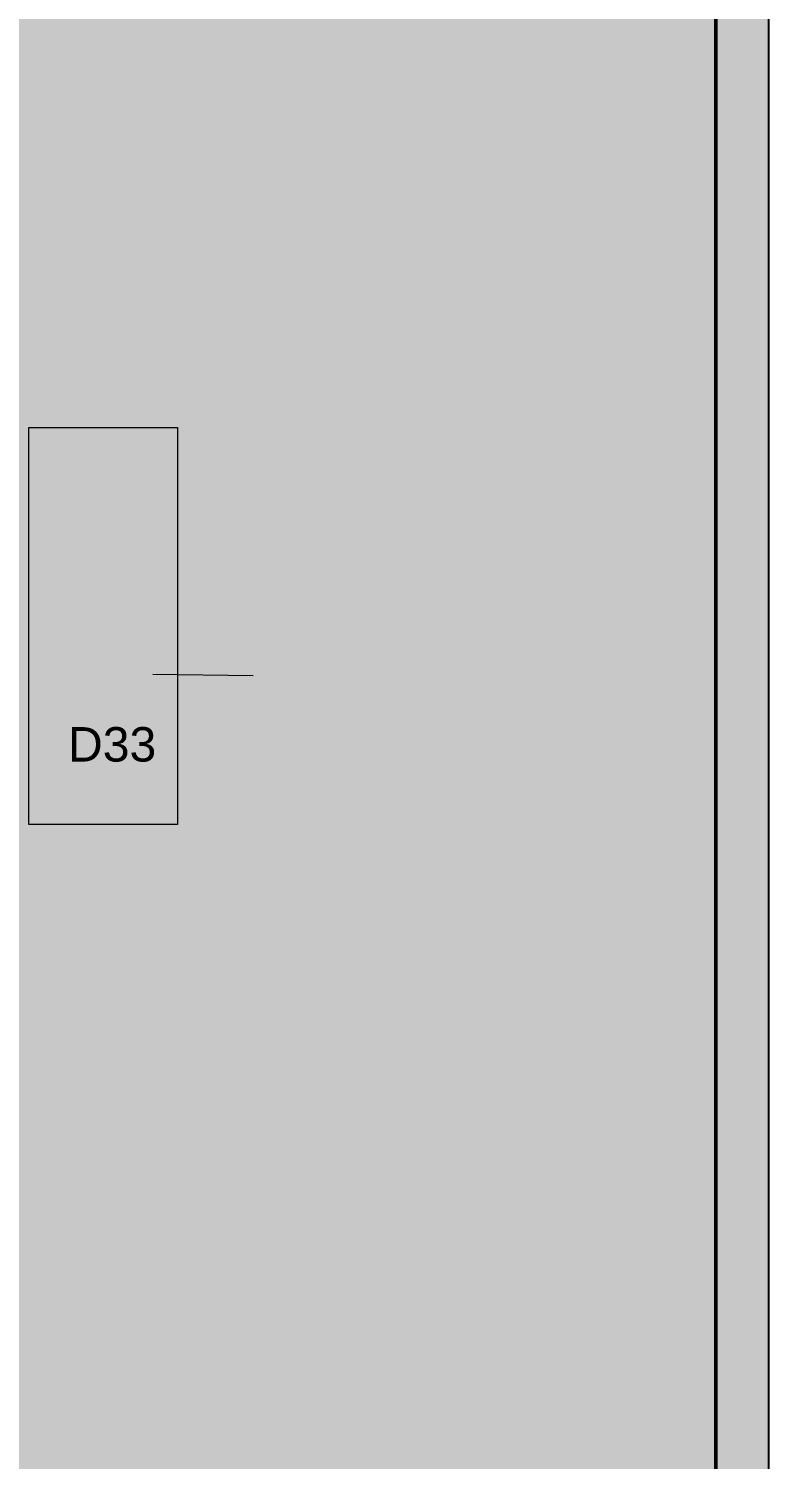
# Model space of a CAD drawing. Header units: millimetres. Extents: x 0 to 590, y 2 to 420.
# Drawn here: x 516.2 to 590.4, y 191.2 to 334.6 of the extents above; entities that cross this region are included whole.
import ezdxf
from ezdxf.xclip import XClip

# ---------------------------------------------------------------- set-up
doc = ezdxf.new("R2010")
doc.units = ezdxf.units.MM
doc.header["$MEASUREMENT"] = 0
doc.layers.get('0').update_dxf_attribs({"linetype": 'CONTINUOUS'})
doc.styles.add('Arial$001', font='arial.ttf', dxfattribs={"height": 3.452631})

# ---------------------------------------------------------------- blocks, each defined once
blk = doc.blocks.new('MF28FC3F0')
at = {"true_color": 0xffffff}
for points in [[(0, 420.2), (0, 2.21), (590.35, 2.21), (590.35, 420.2)], [(0, 420.2), (0, 2.44), (590.35, 2.44), (590.35, 420.2)]]:
    blk.add_hatch(color=0, dxfattribs=at).paths.add_polyline_path(points)
blk = doc.blocks.new('MF28FC4B0')
at = {"color": 0, "linetype": 'Continuous', "lineweight": 50, "true_color": 0x000007}
blk.add_lwpolyline([(4.84, 400.38), (4.84, 7.48), (585.09, 7.48), (585.09, 400.38)], dxfattribs=at)

msp = doc.modelspace()

# ---------------------------------------------------------------- hatches: boundary and pattern name
at = {"true_color": 0xffffff}
msp.add_hatch(color=0, dxfattribs=at).paths.add_polyline_path([(516.19, 294.62), (516.19, 254.82), (531.11, 254.82), (531.11, 294.62)])
at = {"true_color": 0x000007}
h = msp.add_hatch(color=0, dxfattribs=at)
edge = h.paths.add_edge_path()
edge.add_spline(control_points=[(524.1, 285.53), (523.98, 285.4), (523.85, 285.3), (523.7, 285.23), (523.7, 285.23), (523.57, 285.17), (523.42, 285.15), (523.26, 285.15), (523.26, 285.15), (522.96, 285.15), (522.73, 285.25), (522.55, 285.45), (522.55, 285.45), (522.42, 285.61), (522.35, 285.79), (522.35, 285.99), (522.35, 285.99), (522.35, 286.17), (522.4, 286.34), (522.52, 286.47), (522.52, 286.47), (522.63, 286.62), (522.81, 286.75), (523.03, 286.85), (523.03, 286.85), (522.91, 287.01), (522.81, 287.13), (522.78, 287.22), (522.78, 287.22), (522.73, 287.31), (522.71, 287.41), (522.71, 287.49), (522.71, 287.49), (522.71, 287.67), (522.78, 287.82), (522.91, 287.95), (522.91, 287.95), (523.04, 288.06), (523.22, 288.13), (523.42, 288.13), (523.42, 288.13), (523.62, 288.13), (523.78, 288.08), (523.92, 287.95), (523.92, 287.95), (524.03, 287.83), (524.1, 287.69), (524.1, 287.52), (524.1, 287.52), (524.1, 287.24), (523.92, 287.01), (523.55, 286.81)], knot_values=[0, 0, 0, 0, 0.019231, 0.019231, 0.019231, 0.019231, 0.038462, 0.038462, 0.038462, 0.038462, 0.057692, 0.057692, 0.057692, 0.057692, 0.076923, 0.076923, 0.076923, 0.076923, 0.096154, 0.096154, 0.096154, 0.096154, 0.115385, 0.115385, 0.115385, 0.115385, 0.134615, 0.134615, 0.134615, 0.134615, 0.153846, 0.153846, 0.153846, 0.153846, 0.173077, 0.173077, 0.173077, 0.173077, 0.192308, 0.192308, 0.192308, 0.192308, 0.211538, 0.211538, 0.211538, 0.211538, 0.230769, 0.230769, 0.230769, 0.230769, 1, 1, 1, 1], degree=3, periodic=0)
edge.add_line((523.55, 286.81), (524.06, 286.15))
edge.add_spline(control_points=[(524.06, 286.15), (524.13, 286.27), (524.18, 286.4), (524.21, 286.55)], knot_values=[0, 0, 0, 0, 1, 1, 1, 1], degree=3, periodic=0)
edge.add_line((524.21, 286.55), (524.57, 286.47))
edge.add_spline(control_points=[(524.57, 286.47), (524.51, 286.22), (524.43, 286.01), (524.33, 285.86), (524.33, 285.86), (524.46, 285.68), (524.61, 285.53), (524.77, 285.41)], knot_values=[0, 0, 0, 0, 0.125, 0.125, 0.125, 0.125, 1, 1, 1, 1], degree=3, periodic=0)
edge.add_line((524.77, 285.41), (524.54, 285.12))
edge.add_spline(control_points=[(524.54, 285.12), (524.39, 285.22), (524.25, 285.35), (524.1, 285.53)], knot_values=[0, 0, 0, 0, 1, 1, 1, 1], degree=3, periodic=0)
h.paths.add_polyline_path([(523.37, 287.04), (523.37, 287.04), (523.39, 287.05), (523.41, 287.06), (523.43, 287.07), (523.44, 287.08), (523.46, 287.09), (523.47, 287.1), (523.49, 287.11), (523.5, 287.13), (523.52, 287.14), (523.53, 287.15), (523.55, 287.15), (523.56, 287.16), (523.57, 287.17), (523.58, 287.18), (523.59, 287.19), (523.6, 287.2), (523.61, 287.21), (523.62, 287.22), (523.63, 287.23), (523.64, 287.24), (523.65, 287.25), (523.66, 287.26), (523.66, 287.27), (523.67, 287.27), (523.67, 287.27), (523.68, 287.28), (523.68, 287.29), (523.69, 287.3), (523.69, 287.31), (523.7, 287.32), (523.7, 287.33), (523.7, 287.34), (523.71, 287.34), (523.71, 287.35), (523.72, 287.36), (523.72, 287.37), (523.72, 287.38), (523.72, 287.39), (523.73, 287.4), (523.73, 287.41), (523.73, 287.42), (523.73, 287.43), (523.73, 287.44), (523.73, 287.45), (523.73, 287.46), (523.73, 287.47), (523.73, 287.48), (523.74, 287.49), (523.74, 287.5), (523.74, 287.52), (523.73, 287.53), (523.73, 287.54), (523.73, 287.55), (523.73, 287.56), (523.73, 287.58), (523.73, 287.59), (523.72, 287.6), (523.72, 287.61), (523.72, 287.62), (523.71, 287.63), (523.71, 287.64), (523.71, 287.65), (523.7, 287.66), (523.7, 287.67), (523.69, 287.68), (523.69, 287.69), (523.68, 287.7), (523.67, 287.71), (523.67, 287.72), (523.66, 287.73), (523.65, 287.73), (523.64, 287.74), (523.64, 287.75), (523.64, 287.75), (523.63, 287.76), (523.62, 287.77), (523.62, 287.77), (523.61, 287.78), (523.6, 287.79), (523.59, 287.79), (523.59, 287.8), (523.58, 287.81), (523.57, 287.81), (523.56, 287.82), (523.55, 287.82), (523.54, 287.83), (523.53, 287.83), (523.52, 287.83), (523.51, 287.84), (523.5, 287.84), (523.49, 287.84), (523.48, 287.84), (523.47, 287.85), (523.45, 287.85), (523.44, 287.85), (523.43, 287.85), (523.42, 287.85), (523.41, 287.85), (523.41, 287.85), (523.39, 287.85), (523.38, 287.85), (523.37, 287.85), (523.36, 287.85), (523.35, 287.85), (523.34, 287.84), (523.33, 287.84), (523.32, 287.84), (523.31, 287.84), (523.3, 287.83), (523.29, 287.83), (523.28, 287.83), (523.27, 287.82), (523.26, 287.82), (523.25, 287.81), (523.24, 287.81), (523.23, 287.8), (523.23, 287.79), (523.22, 287.79), (523.21, 287.78), (523.2, 287.77), (523.19, 287.77), (523.18, 287.76), (523.18, 287.75), (523.17, 287.74), (523.16, 287.73), (523.15, 287.73), (523.15, 287.72), (523.14, 287.71), (523.13, 287.7), (523.13, 287.69), (523.12, 287.68), (523.12, 287.68), (523.11, 287.67), (523.11, 287.66), (523.1, 287.65), (523.1, 287.64), (523.09, 287.63), (523.09, 287.62), (523.09, 287.61), (523.08, 287.6), (523.08, 287.59), (523.08, 287.58), (523.08, 287.57), (523.08, 287.56), (523.08, 287.54), (523.08, 287.53), (523.08, 287.52), (523.08, 287.51), (523.08, 287.51), (523.08, 287.5), (523.08, 287.5), (523.08, 287.49), (523.08, 287.49), (523.08, 287.48), (523.08, 287.48), (523.08, 287.47), (523.08, 287.47), (523.09, 287.46), (523.09, 287.45), (523.09, 287.45), (523.09, 287.44), (523.09, 287.44), (523.09, 287.43), (523.1, 287.43), (523.1, 287.42), (523.1, 287.42), (523.1, 287.41), (523.1, 287.41), (523.11, 287.4), (523.11, 287.4), (523.11, 287.39), (523.11, 287.38), (523.11, 287.38), (523.12, 287.37), (523.12, 287.36), (523.12, 287.36), (523.12, 287.35), (523.13, 287.34), (523.13, 287.34), (523.13, 287.33), (523.14, 287.32), (523.14, 287.31), (523.15, 287.31), (523.15, 287.3), (523.16, 287.29), (523.16, 287.29), (523.16, 287.28), (523.17, 287.27), (523.17, 287.26), (523.18, 287.26), (523.18, 287.25), (523.19, 287.24), (523.2, 287.24), (523.2, 287.23), (523.21, 287.22)])
h.paths.add_polyline_path([(523.37, 287.04), (523.21, 287.22)])
edge = h.paths.add_edge_path()
edge.add_line((523.87, 285.81), (523.22, 286.62))
edge.add_spline(control_points=[(523.22, 286.62), (523.03, 286.5), (522.9, 286.4), (522.83, 286.3), (522.83, 286.3), (522.76, 286.2), (522.73, 286.1), (522.73, 286.01), (522.73, 286.01), (522.73, 285.89), (522.78, 285.78), (522.86, 285.64), (522.86, 285.64), (522.96, 285.51), (523.09, 285.46), (523.26, 285.46), (523.26, 285.46), (523.37, 285.46), (523.49, 285.5), (523.6, 285.56), (523.6, 285.56), (523.7, 285.63), (523.8, 285.71), (523.87, 285.81)], knot_values=[0, 0, 0, 0, 0.041667, 0.041667, 0.041667, 0.041667, 0.083333, 0.083333, 0.083333, 0.083333, 0.125, 0.125, 0.125, 0.125, 0.166667, 0.166667, 0.166667, 0.166667, 0.208333, 0.208333, 0.208333, 0.208333, 1, 1, 1, 1], degree=3, periodic=0)
msp.add_hatch(color=0, dxfattribs=at).paths.add_polyline_path([(533.63, 273.69), (535.9, 273.69), (535.9, 270.79), (535.52, 270.79), (535.52, 273.34), (534.01, 273.34), (534.01, 270.79), (533.63, 270.79)])

# ---------------------------------------------------------------- linework, layer by layer
at = {"color": 0, "linetype": 'Continuous', "lineweight": 20, "true_color": 0x000007}
msp.add_lwpolyline([(516.19, 294.62), (531.11, 294.62), (531.11, 254.82), (516.19, 254.82)], close=True, dxfattribs=at)
msp.add_lwpolyline([(528.63, 269.89), (538.69, 269.77), (538.69, 269.77)], dxfattribs=at)

# ---------------------------------------------------------------- block references
at = {"color": 0, "true_color": 0xffffff}
ref = msp.add_blockref('MF28FC3F0', (0, 0), dxfattribs=at)
XClip(ref).set_block_clipping_path([(0, 2.1075862069), (590.3875862069, 420.2)])
ref = msp.add_blockref('MF28FC4B0', (0, 0), dxfattribs=at)
XClip(ref).set_block_clipping_path([(0, 2.3710344828), (590.3875862069, 420.2)])

# ---------------------------------------------------------------- texts
at = {"color": 0, "true_color": 0x000007, "style": 'Arial$001'}
msp.add_text('D33', height=3.453, dxfattribs=at).set_placement((520.13, 261.14))

doc.saveas('drawing.dxf')
